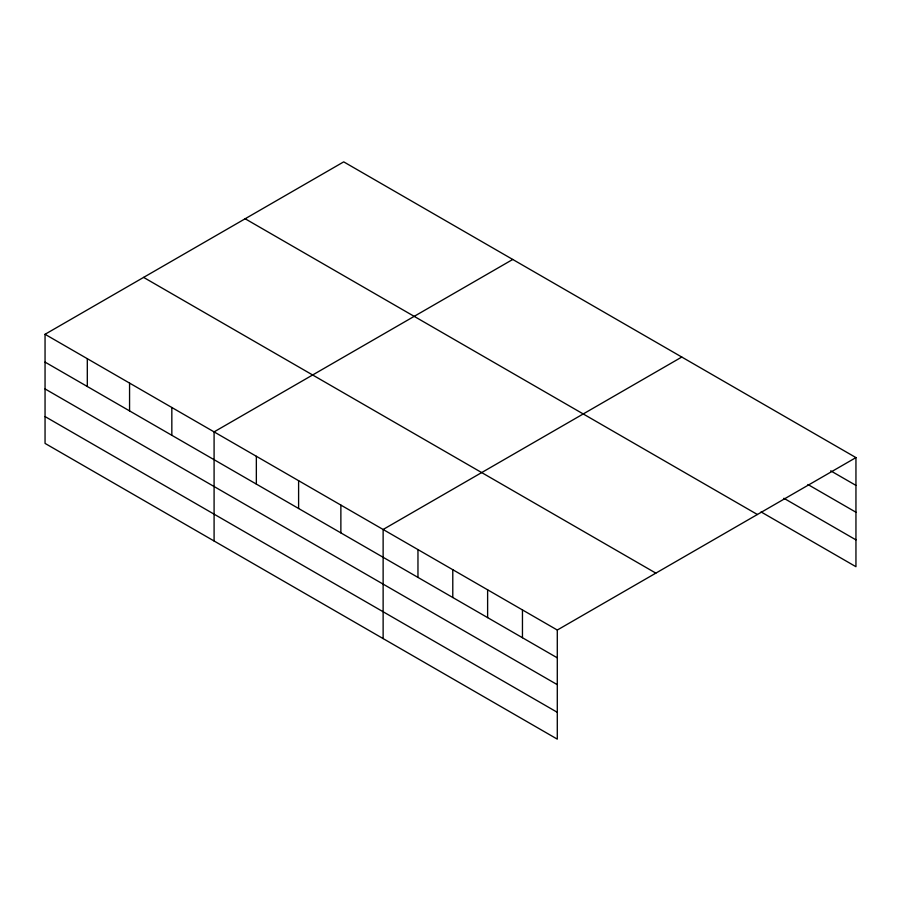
<?xml version="1.0" encoding="UTF-8"?>
<svg xmlns="http://www.w3.org/2000/svg" width="901" height="901" viewBox="0 0 901 901"><rect width="100%" height="100%" fill="white"/><g stroke="black" fill="none" stroke-linecap="round" stroke-linejoin="round"><path stroke-width="1.35" d="M557.291 684.67L557.291 630.036L45.05 334.294L45.05 443.405L557.291 739.135L557.291 684.67L45.05 388.928M45.05 334.294L343.709 161.865L855.95 457.595L855.95 566.706L761.063 511.926M512.748 259.454L214.089 431.883L214.089 540.994M681.787 357.044L383.128 529.484L383.128 638.584M557.291 630.036L855.95 457.595M830.722 470.84L855.95 485.402M807.904 484.501L855.95 512.241M783.881 498.276L855.95 539.879M245.151 218.763L757.392 514.505M143.608 277.395L655.849 573.126M45.05 362.101L557.291 657.843M45.05 416.566L557.291 712.308M522.456 609.921L522.456 637.728M487.621 589.806L487.621 617.613M452.786 569.702L452.786 597.509M417.963 549.587L417.963 577.395M340.871 505.078L340.871 532.885M298.603 480.683L298.603 508.491M256.346 456.289L256.346 484.096M171.832 407.489L171.832 435.296M129.564 383.094L129.564 410.901M87.307 358.688L87.307 386.495"/></g></svg>
